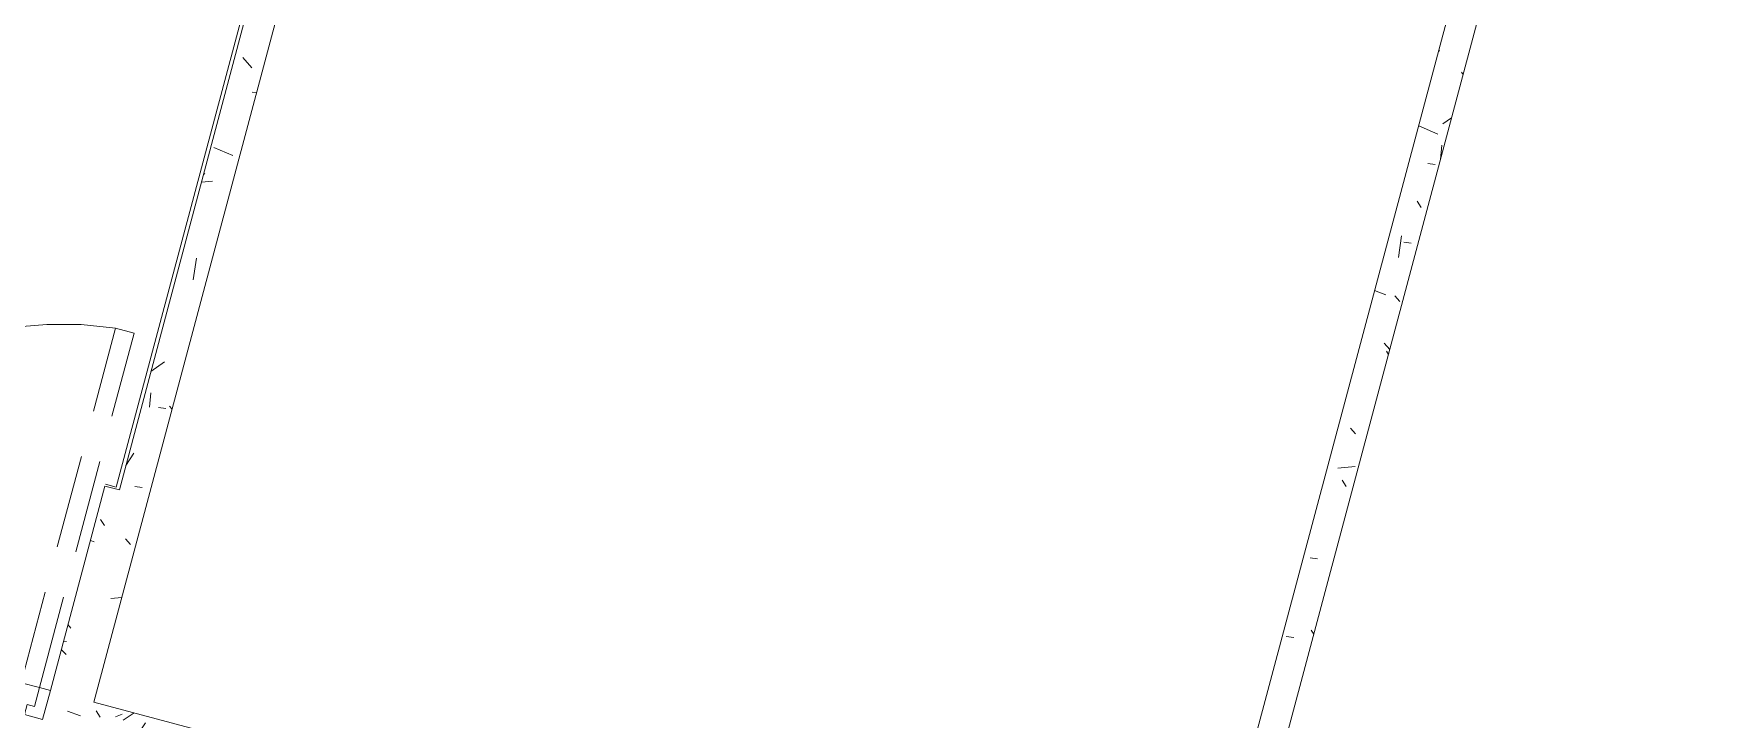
# Model space of a CAD drawing. Header units: metres. Extents: x 689715 to 690980, y 1005284 to 1006835.
# Drawn here: x 690805.042 to 690809.523, y 1005659.902 to 1005661.733 of the extents above; entities that cross this region are included whole.
import ezdxf

# ---------------------------------------------------------------- set-up
doc = ezdxf.new("R2010")
doc.units = ezdxf.units.M
doc.linetypes.add('HIDDEN', pattern=[0.375, 0.25, -0.125])
doc.linetypes.add('PHANTOM', pattern=[2.5, 1.25, -0.25, 0.25, -0.25, 0.25, -0.25])
doc.layers.add('0_NUMERO DE LOTE FASE V', color=3, linetype='Continuous')
for name, color, linetype, lineweight in [('Muros', 7, 'Continuous', 13), ('Patrón de corte', 7, 'Continuous', 13), ('Plan Swing', 7, 'HIDDEN', 13), ('Puertas', 7, 'Continuous', 13)]:
    doc.layers.add(name, color=color, linetype=linetype, lineweight=lineweight)
pattern_1 = [(139.9999999999999, (365.6615329035558, -75.88183759397361), (0.03836033982117157, 0.4377584771638403), [0.04599999999999998, -0.5029999999999997]), (84.99999999999997, (365.6615329035558, -75.88183759397361), (-0.4580987315439035, -0.08439521406967809), [0.03700000000000001, -0.4020000000000002]), (190.451, (365.6645329040475, -75.84583759406814), (-0.4199401312074268, 0.3526758939897786), [0.039, -0.4270000000000001]), (136.1839999999999, (365.5395329040475, -75.8818375938572), (0.1004214988211118, 0.6506308650644554), [0.06899999999999998, -0.7539999999999998]), (186.6359999999999, (365.547532903729, -75.82783759379527), (-0.5938707988951819, 0.5701916118460522), [0.05799999999999998, -0.6409999999999996]), (81.18399999999994, (365.5395329040475, -75.8818375938572), (-0.5936975411065768, 0.5697220635397624), [0.05500000000000001, -0.6039999999999999]), (110.9999999999999, (365.5705329037737, -75.82083759387024), (0.245780230253577, 0.3642747293136032), [0.04599999999999999, -0.5029999999999999]), (55.99999999999997, (365.5705329037737, -75.82083759387024), (-0.4415777901075865, 0.1482769546615401), [0.03699999999999998, -0.4019999999999998]), (161.4509999999999, (365.5905329035595, -75.79083759407513), (-0.1963072483374971, 0.5120483026533341), [0.03899999999999999, -0.427]), (127.5, (365.6615329035558, -75.88183759397361), (-0.2022933454275577, 0.007375797972208872), [0.02, -0.3770000000000001, 0.02, -0.388, -0.404]), (127.5, (365.6615329035558, -75.88183759397361), (-0.2022933454275577, 0.007375797972208872), [-0.806, 0.02, -0.3840000000000001]), (97.49999999999994, (365.6615329035558, -75.88183759397361), (-0.2399435114399267, 0.1600503399492727), [0.02, -0.213, 0.02, -0.368, -0.154]), (97.49999999999994, (365.6615329035558, -75.88183759397361), (-0.2399435114399267, 0.1600503399492727), [-0.621, 0.02, -0.134]), (57.49999999999999, (365.6615329037886, -76.01783759397222), (0.01404568388630387, 0.3254162238797662), [0.01999999999999999, -0.1319999999999999, 0.01999999999999999, -0.455, -0.6309999999999997]), (57.49999999999999, (365.6615329037886, -76.01783759397222), (0.01404568388630387, 0.3254162238797662), [-0.6279999999999997, 0.01999999999999999, -0.6109999999999997]), (47.49999999999996, (365.6615329037886, -76.07883759384276), (-0.06081860510782452, 0.3554815006055007), [0.02, -0.178, 0.02, -0.2960000000000001, -0.4480000000000001]), (47.49999999999996, (365.6615329037886, -76.07883759384276), (-0.06081860510782452, 0.3554815006055007), [-0.5140000000000001, 0.02, -0.4280000000000001])]

# ---------------------------------------------------------------- blocks, each defined once
blk = doc.blocks.new('M_SINGLE DOOR_PRINCIPAL - _98 x 2_18-1543017-PLANO CLAVE _8 CASAS EN HILERA_ - Dependent 1')
at = {"layer": 'Plan Swing', "color": 253}
for p, q in [((0.4089999999999979, 0.04000000000001053), (0.4089999999999979, 1.02000000000001)), ((0.4600000000000514, 1.02000000000001), (0.4089999999999979, 1.02000000000001)), ((0.4600000000000514, 0.04000000000001053), (0.4600000000000514, 1.02000000000001)), ((0.4600000000000514, 0.04000000000001053), (0.4089999999999979, 0.04000000000001053))]:
    blk.add_line(p, q, dxfattribs=at)
blk.add_arc((0.520000000000048, 0.04480403496726841), 0.9814928273890571, 96.49364626227735, 179.9999999999998, dxfattribs=at)
at = {"layer": 'Puertas', "color": 9, "lineweight": 9}
for p, q in [((-0.460000000000006, 0.04000000000000724), (-0.4900000000000043, 0.04000000000000717)), ((-0.4600000000000058, -0.0122499999999987), (-0.460000000000006, 0.04000000000000724)), ((0.4899999999999966, 0.0400000000000091), (0.4599999999999982, 0.04000000000000896)), ((0.4599999999999982, 0.04000000000000896), (0.4599999999999982, -0.01224999999999695)), ((-0.4900000000000041, -0.03999999999999282), (-0.4400000000000057, -0.03999999999999271)), ((-0.4400000000000058, -0.01224999999999866), (-0.4600000000000058, -0.0122499999999987)), ((-0.4400000000000057, -0.03999999999999271), (-0.4400000000000058, -0.01224999999999866)), ((0.4599999999999982, -0.01224999999999695), (0.4399999999999982, -0.01224999999999702)), ((0.4399999999999982, -0.01224999999999702), (0.4399999999999982, -0.03999999999999092)), ((0.4399999999999982, -0.03999999999999092), (0.4899999999999966, -0.03999999999999099))]:
    blk.add_line(p, q, dxfattribs=at)
at = {"layer": 'Puertas', "color": 253}
for p, q in [((-0.4600000000000056, -0.01224999999998467), (-0.4600000000000056, -0.01099999999998057)), ((-0.4550000000000055, -0.01099999999998056), (-0.4600000000000056, -0.01099999999998057)), ((-0.4550000000000054, -0.01099999999998668), (-0.4600000000000054, -0.0109999999999867)), ((-0.4600000000000056, -0.01224999999998467), (-0.4550000000000055, -0.01224999999998466)), ((-0.4550000000000055, -0.01099999999998056), (-0.4550000000000055, -0.01224999999998466)), ((-0.4550000000000054, -0.01099999999998668), (-0.4550000000000054, -0.0122499999999908))]:
    blk.add_line(p, q, dxfattribs=at)
blk = doc.blocks.new('A TRANSFORMADA A B')
at = {"layer": 'Patrón de corte'}
h = blk.add_hatch(dxfattribs=at)
h.set_pattern_fill('HORMIGÓN', color=254, angle=90.00000000000001, style=0, pattern_type=2)
h.set_pattern_definition(pattern_1)
h.paths.add_polyline_path([(286.063985406654, -61.05999999231426), (277.9638196632732, -61.05999999237247), (277.9638196630403, -61.13999999215594), (286.0639854073524, -61.13999999221414)], flags=0)
h = blk.add_hatch(dxfattribs=at)
h.set_pattern_fill('HORMIGÓN', color=254, angle=90.00000000000001, style=0, pattern_type=2)
h.set_pattern_definition(pattern_1)
h.paths.add_polyline_path([(286.1439854069613, -61.57999999239109), (286.0639854071196, -61.57999999215826), (286.0639854071196, -61.87999999232125), (286.143985407427, -61.87999999237945)])
h.paths.add_polyline_path([(286.1439854071941, -64.28005156177096), (286.143985407427, -63.47999999229796), (286.0639854071196, -63.47999999241438), (286.0639854071196, -64.28005156177096)])
h.paths.add_polyline_path([(286.1439854069613, -65.26005156169413), (286.0639854068868, -65.2600515614613), (286.0639854071196, -65.56005156162428), (286.1439854067285, -65.56005156162428)])
h.paths.add_polyline_path([(286.1439854067285, -68.4399999876623), (286.1439854069613, -67.7600515614613), (286.0639854071196, -67.76005156157771), (286.0639854071196, -68.43999998754589)])
h = blk.add_hatch(dxfattribs=at)
h.set_pattern_fill('HORMIGÓN', color=254, angle=90.00000000000001, style=0, pattern_type=2)
h.set_pattern_definition(pattern_1)
h.paths.add_polyline_path([(285.4989854069427, -64.23999999236548), (285.4989854074083, -64.15999999223277), (282.6338196631987, -64.15999999223277), (282.6338196631987, -64.23999999230728), (283.6176494921092, -64.23999999230728)], flags=0)
h.paths.add_polyline_path([(281.4338196632452, -64.15999999223277), (277.9638196628075, -64.15999999252381), (277.9638196632732, -64.23999999236548), (281.4338196634781, -64.23999999213265)], flags=0)
h = blk.add_hatch(dxfattribs=at)
h.set_pattern_fill('HORMIGÓN', color=254, angle=90.00000000000001, style=0, pattern_type=2)
h.set_pattern_definition(pattern_1)
h.paths.add_polyline_path([(286.0639854068868, -64.15999999211635), (285.4989854074083, -64.15999999223277), (285.4989854069427, -64.27999999222811), (286.0639854068868, -64.27999999234453)], flags=0)
at = {"layer": 'Muros', "color": 253}
for p, q in [((286.063985406654, -61.05999999231426), (277.9638196632732, -61.05999999237247)), ((286.0639854071196, -63.47999999241438), (286.0639854068868, -64.15999999211635)), ((285.4989854074083, -64.15999999223277), (282.6338196631987, -64.15999999223277)), ((286.0639854068868, -64.15999999211635), (285.4989854074083, -64.15999999223277)), ((282.6338196631987, -64.23999999230728), (285.4989854069427, -64.23999999236548)), ((285.4939854070544, -64.24999982467853), (282.6338196631987, -64.24999982467853)), ((285.4939854070544, -64.24999982467853), (285.4939854068216, -64.2799999921699)), ((285.4989854069427, -64.23999999236548), (285.4989854069427, -64.27999999222811)), ((285.4989854069427, -64.27999999222811), (286.0639854068868, -64.27999999234453)), ((286.0639854071196, -64.28005156177096), (286.1439854071941, -64.28005156177096))]:
    blk.add_line(p, q, dxfattribs=at)
blk.add_lwpolyline([(286.1439854069613, -61.05999999213964), (286.1439854069613, -61.13999999203952), (282.713819663506, -61.13999999215594)], dxfattribs=at)
at = {"color": 254, "lineweight": 13, "rotation": 90}
blk.add_blockref('M_SINGLE DOOR_PRINCIPAL - _98 x 2_18-1543017-PLANO CLAVE _8 CASAS EN HILERA_ - Dependent 1', (286.1039854066912, -64.7700515614124), dxfattribs=at)
blk = doc.blocks.new('CASTILLAS B BLOQUE 8')
blk.add_blockref('A TRANSFORMADA A B', (0, 5.820766091346741e-11))

msp = doc.modelspace()

# ---------------------------------------------------------------- block references
at = {"layer": '0_NUMERO DE LOTE FASE V', "linetype": 'PHANTOM', "rotation": 255.0660435229903}
msp.add_blockref('CASTILLAS B BLOQUE 8', (690940.9158403926, 1005919.815447902), dxfattribs=at)

doc.saveas('drawing.dxf')
